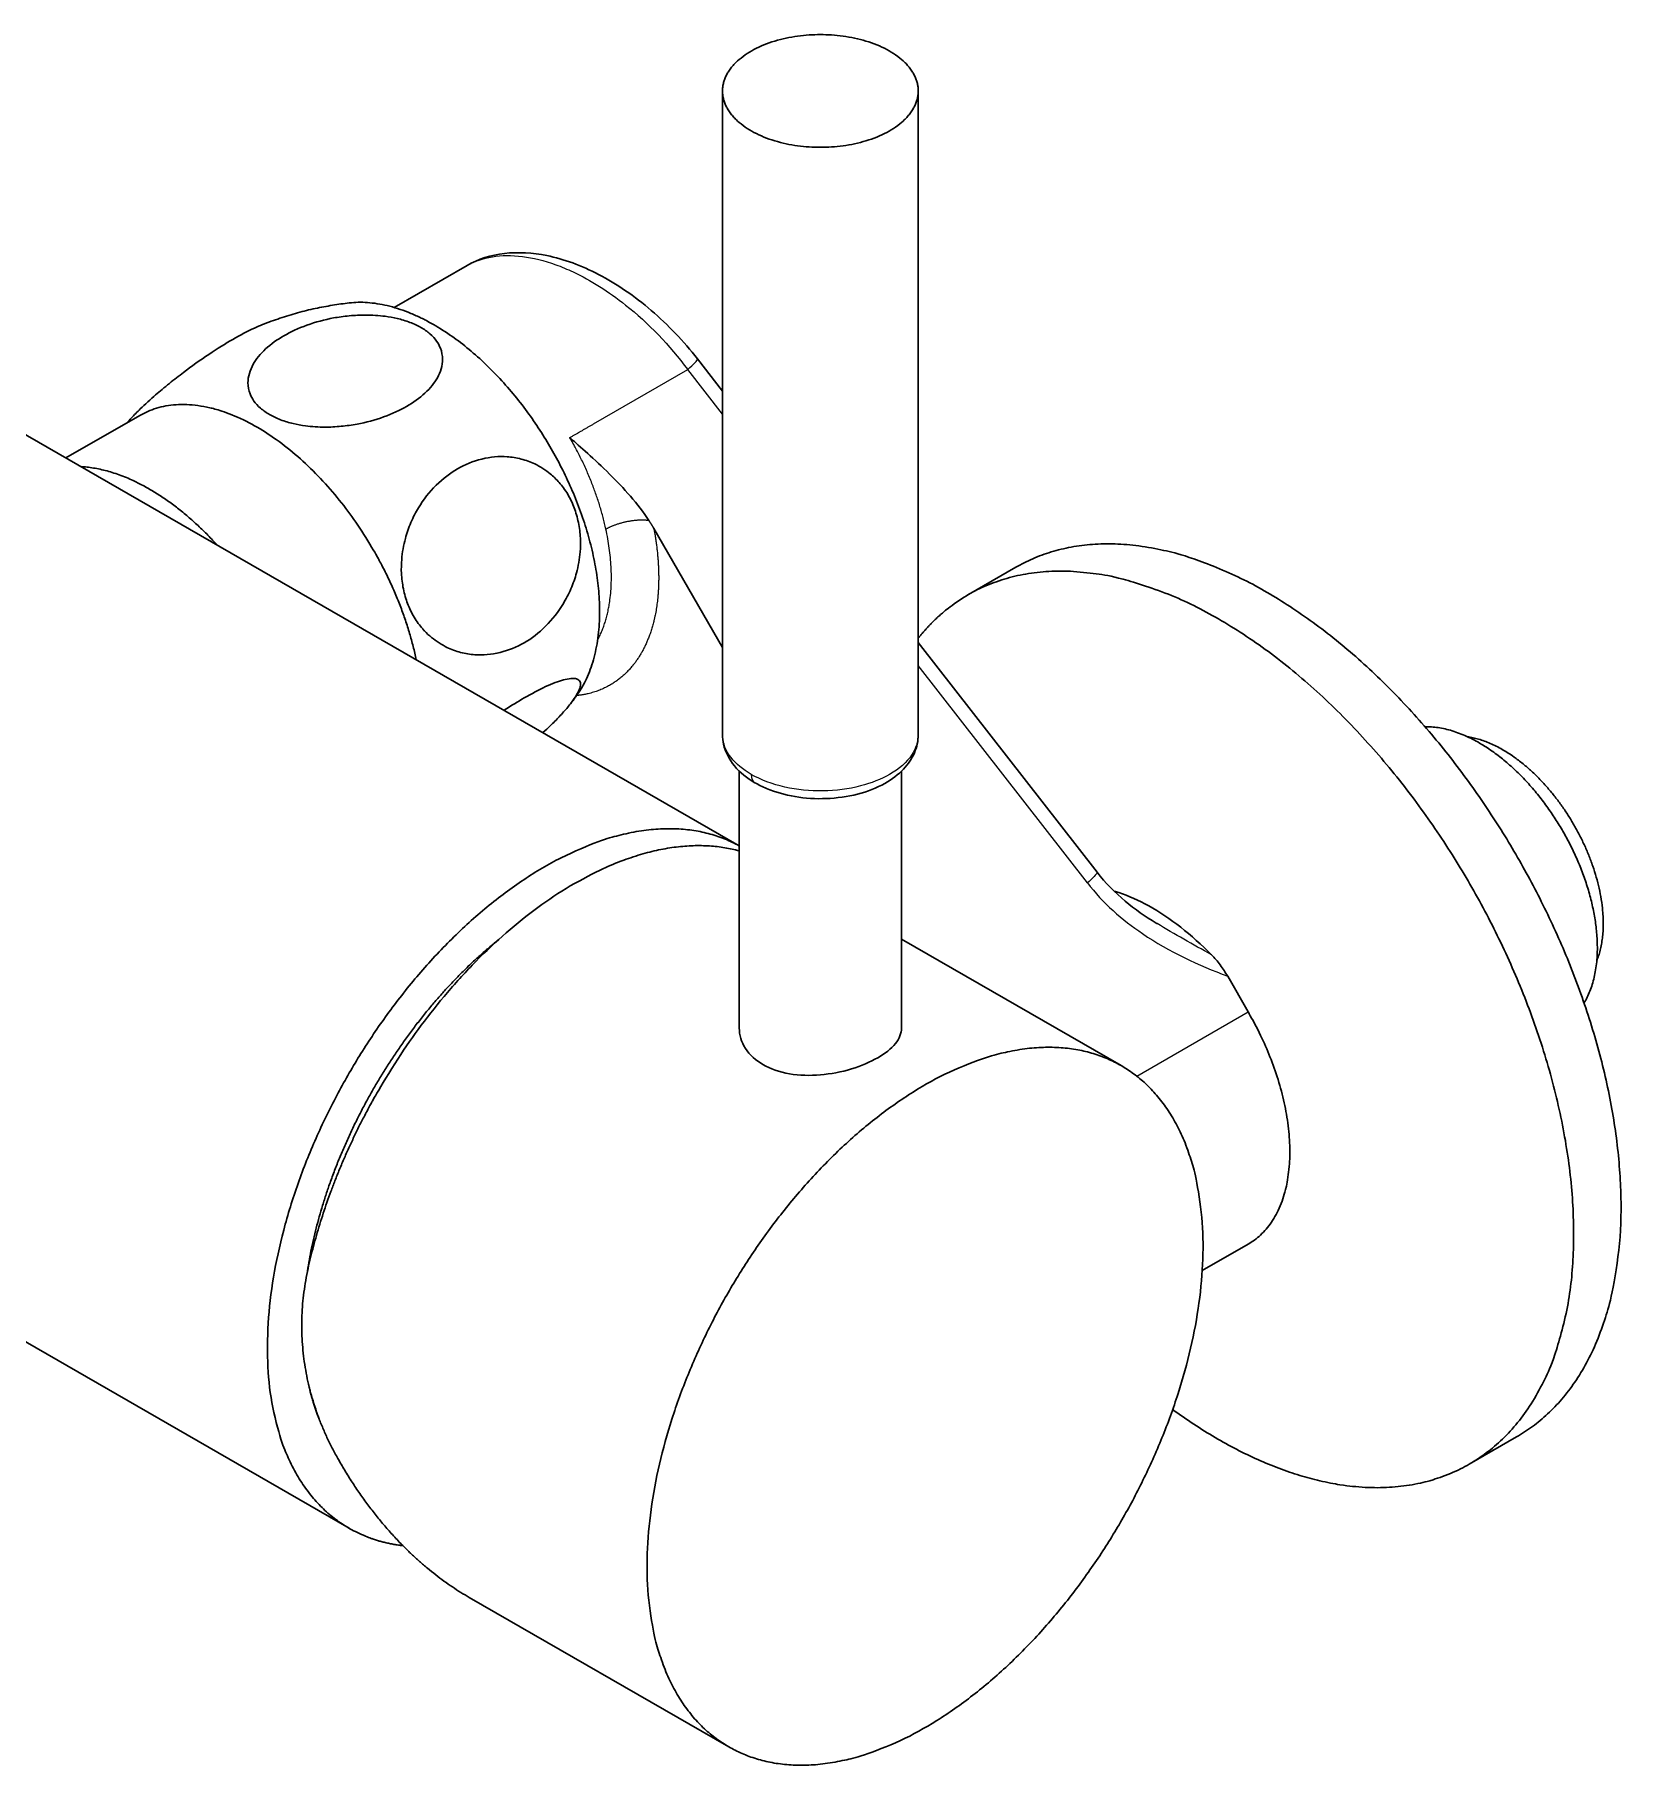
# Model space of a CAD drawing. Header units: millimetres. Extents: x 577 to 7172, y 252 to 2707.
# Drawn here: x 7077.5 to 7172.4, y 1540.9 to 1644.4 of the extents above; entities that cross this region are included whole.
import ezdxf

# ---------------------------------------------------------------- set-up
doc = ezdxf.new("R2010")
doc.units = ezdxf.units.MM
doc.header["$MEASUREMENT"] = 0
doc.layers.add('외형선(ISO)', color=7, linetype='Continuous', lineweight=30)
doc.layers.add('좁은 외형선(ISO)', color=7, linetype='Continuous', lineweight=25)

msp = doc.modelspace()

# ---------------------------------------------------------------- linework, layer by layer
at = {"layer": '외형선(ISO)'}
for p, q in [((7118.63, 1641.01), (7118.63, 1602.53)), ((7130.33, 1641.01), (7130.33, 1602.53)), ((7050.04, 1635.96), (7119.63, 1595.88)), ((6959.13, 1634.07), (7096.31, 1555.08)), ((7103.36, 1630.57), (7099.01, 1628.06)), ((7117.13, 1624.99), (7118.63, 1623.07)), ((7083.79, 1621.61), (7079.37, 1619.07)), ((7118.63, 1607.74), (7114.52, 1614.86)), ((7136.16, 1612.53), (7133.33, 1610.9)), ((7130.33, 1608.04), (7141.02, 1594.31)), ((7119.63, 1600.35), (7119.63, 1584.98)), ((7129.33, 1600.35), (7129.33, 1584.98)), ((7129.33, 1590.3), (7142.46, 1582.74)), ((7148.83, 1588.08), (7150.06, 1585.95)), ((7147.31, 1570.49), (7150.05, 1572.06)), ((7166.1, 1560.54), (7163.27, 1558.91)), ((7103.49, 1550.94), (7119.01, 1542.01))]:
    msp.add_line(p, q, dxfattribs=at)
for centre, radius, start, end in [((7112.23, 1615.33), 5, 265.7816, 265.7844), ((7134.45, 1577.47), 17.71, 43.6162, 43.6309)]:
    msp.add_arc(centre, radius, start, end, dxfattribs=at)
for points, weights, knots in [([(7130.33, 1641.01), (7130.33, 1644.38), (7124.48, 1644.38), (7118.63, 1644.38), (7118.63, 1641.01), (7118.63, 1637.64), (7124.48, 1637.64), (7130.33, 1637.64), (7130.33, 1641.01)], [1, 0.707106781187, 1, 0.707106781187, 1, 0.707106781187, 1, 0.707106781187, 1], [0, 0, 0, 1.570796, 1.570796, 3.141593, 3.141593, 4.712389, 4.712389, 6.283185, 6.283185, 6.283185]), ([(7109.87, 1604.81), (7113.84, 1610.17), (7108.39, 1619.62), (7102.95, 1629.07), (7096.32, 1628.34)], [0.918455114941, 0.756061660301, 1, 0.756061660301, 0.918455114941], [3.404139, 3.404139, 3.404139, 4.712389, 4.712389, 6.020639, 6.020639, 6.020639]), ([(7100.32, 1607), (7099.63, 1610.31), (7097.79, 1613.52), (7090.8, 1625.65), (7083.79, 1621.61)], [0.869230802292, 0.901468980828, 1, 0.707106781187, 1], [4.183964, 4.183964, 4.183964, 4.712389, 4.712389, 6.283185, 6.283185, 6.283185]), ([(7166.1, 1560.54), (7181.13, 1569.19), (7166.16, 1595.19), (7151.19, 1621.19), (7136.16, 1612.53)], [1, 0.707106781187, 1, 0.707106781187, 1], [0, 0, 0, 1.570796, 1.570796, 3.141593, 3.141593, 3.141593]), ([(7145.54, 1562.18), (7155.88, 1554.65), (7163.27, 1558.91), (7178.3, 1567.56), (7163.33, 1593.56), (7148.36, 1619.56), (7133.33, 1610.9), (7131.62, 1609.92), (7130.33, 1608.29)], [0.85708276528, 0.830818726394, 1, 0.707106781187, 1, 0.707106781187, 1, 0.954913428387, 0.923707676193], [2.234268, 2.234268, 2.234268, 3.141593, 3.141593, 4.712389, 4.712389, 6.283185, 6.283185, 6.524986, 6.524986, 6.524986]), ([(7170.14, 1586.49), (7172.51, 1590.42), (7168.87, 1596.75), (7165.22, 1603.08), (7160.63, 1603)], [0.903889457403, 0.767695680892, 1, 0.767695680892, 0.903889457403], [0.32494, 0.32494, 0.32494, 1.570796, 1.570796, 2.816652, 2.816652, 2.816652]), ([(7170.89, 1588.98), (7172.27, 1592.38), (7169.53, 1597.13), (7166.79, 1601.88), (7163.16, 1602.4)], [0.881905512515, 0.789116816158, 1, 0.789116816158, 0.881905512515], [3.581415, 3.581415, 3.581415, 4.712389, 4.712389, 5.843363, 5.843363, 5.843363]), ([(7119.63, 1595.88), (7107.86, 1602.36), (7096.27, 1582.22), (7084.54, 1561.86), (7096.31, 1555.08), (7097.76, 1554.24), (7099.52, 1554.04)], [0.995357599927, 0.709446674385, 1, 0.707106781187, 1, 0.951489125306, 0.919047622058], [3.154142, 3.154142, 3.154142, 4.712389, 4.712389, 6.283185, 6.283185, 6.543351, 6.543351, 6.543351]), ([(7119.63, 1595.58), (7108.11, 1598.71), (7098.03, 1581.2), (7095.04, 1576), (7093.85, 1570.6)], [0.945599831182, 0.737450465858, 1, 0.90427899294, 0.871123525838], [0.162734, 0.162734, 0.162734, 1.570796, 1.570796, 2.084151, 2.084151, 2.084151]), ([(7105.32, 1590.33), (7100.92, 1586.83), (7097.77, 1581.36), (7094.61, 1575.87), (7093.79, 1570.3)], [0.861069030594, 0.88672928539, 1, 0.886511842687, 0.860970834868], [0.963322, 0.963322, 0.963322, 1.570796, 1.570796, 2.179437, 2.179437, 2.179437]), ([(7150.05, 1572.06), (7156.06, 1575.53), (7150.07, 1585.93), (7150.06, 1585.94), (7150.06, 1585.95)], [1, 0.707106781187, 1, 0.999599676071, 0.999200446461], [0, 0, 0, 1.570796, 1.570796, 1.572943, 1.572943, 1.572943]), ([(7150.05, 1572.06), (7156.06, 1575.53), (7150.07, 1585.93), (7150.06, 1585.94), (7150.06, 1585.95)], [1, 0.707106781187, 1, 0.999599676071, 0.999200446461], [0, 0, 0, 1.570796, 1.570796, 1.572943, 1.572943, 1.572943]), ([(7142.46, 1582.74), (7130.69, 1589.51), (7118.96, 1569.15), (7107.24, 1548.79), (7119.01, 1542.01), (7130.78, 1535.23), (7142.51, 1555.59), (7154.24, 1575.96), (7142.46, 1582.74)], [1, 0.707106781187, 1, 0.707106781187, 1, 0.707106781187, 1, 0.707106781187, 1], [0, 0, 0, 1.570796, 1.570796, 3.141593, 3.141593, 4.712389, 4.712389, 6.283185, 6.283185, 6.283185])]:
    msp.add_rational_spline(points, weights, degree=2, knots=knots, dxfattribs=at)
for points, knots in [([(7103.36, 1630.57), (7104.02, 1630.96), (7104.8, 1631.2), (7106.41, 1631.39), (7107.27, 1631.34), (7109.15, 1630.96), (7110.2, 1630.57), (7112.3, 1629.47), (7113.38, 1628.74), (7115.37, 1627.03), (7116.32, 1626.04), (7117.13, 1625)], [0, 0, 0, 0, 0.312032, 0.312032, 0.630895, 0.630895, 1.008628, 1.008628, 1.407908, 1.407908, 1.80764, 1.80764, 1.80764, 1.80764]), ([(7096.32, 1628.34), (7095.99, 1628.3), (7095.65, 1628.25), (7094.97, 1628.14), (7094.63, 1628.08), (7093.93, 1627.93), (7093.58, 1627.84), (7092.88, 1627.65), (7092.53, 1627.54), (7091.82, 1627.3), (7091.47, 1627.18), (7091.12, 1627.04)], [2.1069861, 2.1069861, 2.1069861, 2.1069861, 2.139616, 2.139616, 2.1722459, 2.1722459, 2.2048759, 2.2048759, 2.2375058, 2.2375058, 2.2701357, 2.2701357, 2.2701357, 2.2701357]), ([(7091.12, 1627.04), (7090.97, 1626.98), (7090.81, 1626.91), (7090.24, 1626.65), (7089.79, 1626.41), (7088.93, 1625.91), (7088.43, 1625.6), (7087.41, 1624.92), (7086.88, 1624.55), (7086.14, 1623.98), (7085.85, 1623.76), (7085.41, 1623.41), (7085.27, 1623.29), (7085.13, 1623.17)], [0.6864676, 0.6864676, 0.6864676, 0.6864676, 0.7613075, 0.7613075, 0.9450324, 0.9450324, 1.1287574, 1.1287574, 1.3124824, 1.3124824, 1.4132731, 1.4132731, 1.4651549, 1.4651549, 1.4651549, 1.4651549]), ([(7091.55, 1621.66), (7091.36, 1621.77), (7091.18, 1621.9), (7090.85, 1622.18), (7090.72, 1622.33), (7090.53, 1622.6), (7090.44, 1622.76), (7090.31, 1623.1), (7090.26, 1623.35), (7090.26, 1623.74), (7090.29, 1623.93), (7090.4, 1624.31), (7090.48, 1624.5), (7090.74, 1624.97), (7091, 1625.29), (7091.63, 1625.88), (7092.02, 1626.15), (7092.8, 1626.6), (7093.27, 1626.82), (7094.3, 1627.19), (7094.85, 1627.34), (7095.67, 1627.49), (7095.99, 1627.53), (7096.65, 1627.6), (7096.99, 1627.61), (7097.66, 1627.61), (7098.1, 1627.58), (7098.69, 1627.51), (7098.96, 1627.46), (7099.43, 1627.35), (7099.7, 1627.27), (7100.19, 1627.08), (7100.41, 1626.98), (7100.6, 1626.87), (7100.79, 1626.76), (7100.98, 1626.63), (7101.3, 1626.35), (7101.44, 1626.2), (7101.63, 1625.92), (7101.71, 1625.77), (7101.85, 1625.43), (7101.89, 1625.17), (7101.9, 1624.79), (7101.87, 1624.59), (7101.76, 1624.21), (7101.68, 1624.03), (7101.41, 1623.55), (7101.16, 1623.24), (7100.52, 1622.65), (7100.14, 1622.38), (7099.35, 1621.92), (7098.88, 1621.7), (7097.86, 1621.34), (7097.31, 1621.19), (7096.49, 1621.04), (7096.16, 1620.99), (7095.5, 1620.93), (7095.17, 1620.91), (7094.5, 1620.91), (7094.06, 1620.94), (7093.46, 1621.02), (7093.19, 1621.07), (7092.72, 1621.18), (7092.46, 1621.25), (7091.97, 1621.44), (7091.74, 1621.55), (7091.55, 1621.66)], [-1.718947, -1.718947, -1.718947, -1.718947, -1.638408, -1.638408, -1.557868, -1.557868, -1.486344, -1.486344, -1.375715, -1.375715, -1.28414, -1.28414, -1.192565, -1.192565, -1.026019, -1.026019, -0.859474, -0.859474, -0.692928, -0.692928, -0.526382, -0.526382, -0.434807, -0.434807, -0.343233, -0.343233, -0.232603, -0.232603, -0.161079, -0.161079, -0.08054, -0.08054, 0, 0, 0, 0.08054, 0.08054, 0.161079, 0.161079, 0.232603, 0.232603, 0.343233, 0.343233, 0.434807, 0.434807, 0.526382, 0.526382, 0.692928, 0.692928, 0.859474, 0.859474, 1.026019, 1.026019, 1.192565, 1.192565, 1.28414, 1.28414, 1.375715, 1.375715, 1.486344, 1.486344, 1.557868, 1.557868, 1.638408, 1.638408, 1.718947, 1.718947, 1.718947, 1.718947]), ([(7085.13, 1623.17), (7084.99, 1623.06), (7084.86, 1622.95), (7084.44, 1622.58), (7084.09, 1622.26), (7083.65, 1621.83), (7083.45, 1621.63), (7083.2, 1621.37), (7083.1, 1621.26), (7083.01, 1621.16)], [-2.3149748, -2.3149748, -2.3149748, -2.3149748, -2.266066, -2.266066, -2.1446204, -2.1446204, -2.0662498, -2.0662498, -2.0194045, -2.0194045, -2.0194045, -2.0194045]), ([(7114.23, 1615.32), (7113.58, 1616.33), (7112.72, 1617.27), (7111, 1618.97), (7110.04, 1619.81), (7109.55, 1620.24), (7109.54, 1620.25), (7109.5, 1620.29)], [0, 0, 0, 0, 0.3617282, 0.3617282, 0.7344081, 0.7344081, 0.754556, 0.754556, 0.754556, 0.754556]), ([(7100.81, 1608.73), (7100.77, 1608.77), (7100.74, 1608.81), (7100.53, 1609.05), (7100.35, 1609.29), (7100.04, 1609.81), (7099.91, 1610.09), (7099.7, 1610.63), (7099.61, 1610.93), (7099.49, 1611.55), (7099.45, 1611.87), (7099.42, 1612.43), (7099.43, 1612.74), (7099.48, 1613.4), (7099.57, 1613.87), (7099.75, 1614.56), (7099.87, 1614.89), (7100.14, 1615.53), (7100.3, 1615.83), (7100.74, 1616.57), (7101.1, 1617.04), (7101.92, 1617.84), (7102.36, 1618.17), (7103.23, 1618.67), (7103.73, 1618.88), (7104.75, 1619.13), (7105.27, 1619.18), (7106.02, 1619.12), (7106.31, 1619.08), (7106.88, 1618.93), (7107.16, 1618.83), (7107.72, 1618.56), (7108.06, 1618.34), (7108.51, 1617.97), (7108.71, 1617.78), (7109.04, 1617.4), (7109.22, 1617.16), (7109.53, 1616.64), (7109.66, 1616.36), (7109.76, 1616.09), (7109.86, 1615.82), (7109.95, 1615.52), (7110.08, 1614.89), (7110.12, 1614.57), (7110.15, 1614.02), (7110.14, 1613.71), (7110.09, 1613.05), (7110, 1612.58), (7109.82, 1611.89), (7109.7, 1611.55), (7109.43, 1610.92), (7109.27, 1610.62), (7108.83, 1609.88), (7108.46, 1609.41), (7107.65, 1608.61), (7107.21, 1608.27), (7106.34, 1607.77), (7105.84, 1607.57), (7104.82, 1607.31), (7104.3, 1607.27), (7103.55, 1607.32), (7103.26, 1607.37), (7102.69, 1607.51), (7102.41, 1607.62), (7101.85, 1607.89), (7101.51, 1608.11), (7101.1, 1608.45), (7100.94, 1608.59), (7100.81, 1608.73)], [-2.082951, -2.082951, -2.082951, -2.082951, -2.06625, -2.06625, -1.978157, -1.978157, -1.890065, -1.890065, -1.801972, -1.801972, -1.71388, -1.71388, -1.635509, -1.635509, -1.514064, -1.514064, -1.413273, -1.413273, -1.312482, -1.312482, -1.128757, -1.128757, -0.945032, -0.945032, -0.761307, -0.761307, -0.577582, -0.577582, -0.476792, -0.476792, -0.376001, -0.376001, -0.254555, -0.254555, -0.176185, -0.176185, -0.088092, -0.088092, 0, 0, 0, 0.088092, 0.088092, 0.176185, 0.176185, 0.254555, 0.254555, 0.376001, 0.376001, 0.476792, 0.476792, 0.577582, 0.577582, 0.761307, 0.761307, 0.945032, 0.945032, 1.128757, 1.128757, 1.312482, 1.312482, 1.413273, 1.413273, 1.514064, 1.514064, 1.635509, 1.635509, 1.697178, 1.697178, 1.697178, 1.697178]), ([(7105.57, 1603.98), (7106, 1604.26), (7106.41, 1604.51), (7107.21, 1604.97), (7107.65, 1605.21), (7108.46, 1605.58), (7108.83, 1605.72), (7109.27, 1605.84), (7109.43, 1605.87), (7109.7, 1605.89), (7109.82, 1605.89), (7110, 1605.83), (7110.09, 1605.76), (7110.14, 1605.62), (7110.15, 1605.53), (7110.12, 1605.36), (7110.08, 1605.24), (7109.95, 1604.98), (7109.86, 1604.83), (7109.76, 1604.68), (7109.66, 1604.53), (7109.53, 1604.35), (7109.22, 1603.98), (7109.04, 1603.78), (7108.71, 1603.43), (7108.51, 1603.23), (7108.2, 1602.93), (7108.05, 1602.79), (7107.89, 1602.65)], [2.680166, 2.680166, 2.680166, 2.680166, 2.835097, 2.835097, 3.018822, 3.018822, 3.202547, 3.202547, 3.303338, 3.303338, 3.404129, 3.404129, 3.525574, 3.525574, 3.603945, 3.603945, 3.692037, 3.692037, 3.78013, 3.78013, 3.78013, 3.868222, 3.868222, 3.956315, 3.956315, 4.034685, 4.034685, 4.094819, 4.094819, 4.094819, 4.094819]), ([(7109.52, 1604.35), (7109.54, 1604.38), (7109.57, 1604.41), (7109.62, 1604.47), (7109.64, 1604.5), (7109.69, 1604.56), (7109.71, 1604.59), (7109.76, 1604.66), (7109.78, 1604.69), (7109.83, 1604.75), (7109.85, 1604.78), (7109.87, 1604.81)], [5.7244822, 5.7244822, 5.7244822, 5.7244822, 5.72821139, 5.72821139, 5.73194058, 5.73194058, 5.73566977, 5.73566977, 5.73939896, 5.73939896, 5.74312815, 5.74312815, 5.74312815, 5.74312815]), ([(7120.57, 1599.65), (7120.09, 1599.92), (7119.67, 1600.26), (7119.03, 1601.04), (7118.8, 1601.49), (7118.65, 1602.15), (7118.63, 1602.34), (7118.63, 1602.53)], [0.0000394, 0.0000394, 0.0000394, 0.0000394, 0.1925644, 0.1925644, 0.3805167, 0.3805167, 0.4550507, 0.4550507, 0.4550507, 0.4550507]), ([(7130.33, 1602.53), (7130.33, 1602.16), (7130.25, 1601.78), (7129.95, 1601.09), (7129.73, 1600.76), (7129.14, 1600.14), (7128.76, 1599.85), (7127.85, 1599.34), (7127.29, 1599.12), (7126.11, 1598.82), (7125.47, 1598.73), (7124.21, 1598.68), (7123.57, 1598.72), (7122.37, 1598.92), (7121.79, 1599.09), (7121.02, 1599.41), (7120.79, 1599.52), (7120.57, 1599.65)], [0, 0, 0, 0, 0.145737, 0.145737, 0.294623, 0.294623, 0.463795, 0.463795, 0.653903, 0.653903, 0.845971, 0.845971, 1.033603, 1.033603, 1.219814, 1.219814, 1.306697, 1.306697, 1.306697, 1.306697]), ([(7141.02, 1594.3), (7141.52, 1593.65), (7142.1, 1593.08), (7143.29, 1592.08), (7143.91, 1591.65), (7144.55, 1591.26)], [0.0009614, 0.0009614, 0.0009614, 0.0009614, 0.2469282, 0.2469282, 0.4859617, 0.4859617, 0.4859617, 0.4859617]), ([(7142.05, 1593.16), (7142.14, 1593.13), (7142.23, 1593.11), (7142.91, 1592.89), (7143.51, 1592.62), (7145.39, 1591.57), (7146.67, 1590.57), (7147.87, 1589.36)], [-0.8360709, -0.8360709, -0.8360709, -0.8360709, -0.7973809, -0.7973809, -0.542197, -0.542197, -0.0000688, -0.0000688, -0.0000688, -0.0000688]), ([(7148.83, 1588.08), (7148.69, 1588.31), (7148.54, 1588.54), (7148.22, 1588.97), (7148.05, 1589.18), (7147.87, 1589.36)], [0, 0, 0, 0, 0.0814912, 0.0814912, 0.1628885, 0.1628885, 0.1628885, 0.1628885]), ([(7121.05, 1582.8), (7120.62, 1583.05), (7120.25, 1583.38), (7119.75, 1584.15), (7119.63, 1584.58), (7119.63, 1584.98)], [0.0000001, 0.0000001, 0.0000001, 0.0000001, 0.1832667, 0.1832667, 0.3665333, 0.3665333, 0.3665333, 0.3665333]), ([(7129.33, 1584.98), (7129.33, 1584.68), (7129.21, 1584.36), (7128.72, 1583.75), (7128.34, 1583.46), (7127.91, 1583.21), (7127.91, 1583.21), (7127.91, 1583.21)], [-1.0995533, -1.0995533, -1.0995533, -1.0995533, -0.9162983, -0.9162983, -0.7330433, -0.7330433, -0.7330417, -0.7330417, -0.7330417, -0.7330417]), ([(7127.91, 1583.21), (7127.48, 1582.96), (7126.93, 1582.72), (7125.74, 1582.36), (7125.09, 1582.24), (7123.87, 1582.13), (7123.23, 1582.15), (7122.03, 1582.35), (7121.48, 1582.55), (7121.05, 1582.8)], [2.1991316, 2.1991316, 2.1991316, 2.1991316, 2.382385, 2.382385, 2.56564, 2.56564, 2.7489067, 2.7489067, 2.9321734, 2.9321734, 2.9321734, 2.9321734]), ([(7093.85, 1570.6), (7093.8, 1570.37), (7093.75, 1570.13), (7093.71, 1569.9), (7093.67, 1569.66), (7093.64, 1569.43), (7093.61, 1569.19), (7093.58, 1568.96), (7093.55, 1568.73), (7093.53, 1568.49), (7093.51, 1568.26), (7093.5, 1568.03), (7093.49, 1567.79), (7093.48, 1567.56), (7093.47, 1567.33), (7093.48, 1567.1), (7093.48, 1566.87), (7093.48, 1566.64), (7093.5, 1566.41), (7093.51, 1566.18), (7093.52, 1565.95), (7093.55, 1565.72), (7093.57, 1565.49), (7093.6, 1565.26), (7093.63, 1565.04), (7093.66, 1564.81), (7093.7, 1564.58), (7093.74, 1564.36), (7093.78, 1564.13), (7093.83, 1563.91), (7093.88, 1563.69), (7093.93, 1563.46), (7093.99, 1563.24), (7094.05, 1563.02), (7094.12, 1562.8), (7094.18, 1562.58), (7094.25, 1562.36), (7094.33, 1562.14), (7094.4, 1561.92), (7094.48, 1561.71), (7094.56, 1561.49), (7094.65, 1561.28), (7094.74, 1561.06), (7094.83, 1560.85), (7094.92, 1560.64), (7095.02, 1560.42), (7095.12, 1560.21), (7095.23, 1560), (7095.34, 1559.8), (7095.44, 1559.59), (7095.56, 1559.38), (7095.67, 1559.18)], [0, 0, 0, 0, 0.782932, 0.782932, 0.782932, 1.561101, 1.561101, 1.561101, 2.335223, 2.335223, 2.335223, 3.105982, 3.105982, 3.105982, 3.874033, 3.874033, 3.874033, 4.640001, 4.640001, 4.640001, 5.404481, 5.404481, 5.404481, 6.168032, 6.168032, 6.168032, 6.931183, 6.931183, 6.931183, 7.694422, 7.694422, 7.694422, 8.458203, 8.458203, 8.458203, 9.222937, 9.222937, 9.222937, 9.988995, 9.988995, 9.988995, 10.756707, 10.756707, 10.756707, 11.526356, 11.526356, 11.526356, 12.298185, 12.298185, 12.298185, 13.072391, 13.072391, 13.072391, 13.072391])]:
    msp.add_open_spline(points, degree=3, knots=knots, dxfattribs=at)
for points, weights in [([(7088.43, 1613.85), (7084.35, 1618.34), (7080.26, 1618.55)], [0.892943979189, 0.813791713854, 0.893689651398]), ([(7114.52, 1614.86), (7114.39, 1615.09), (7114.23, 1615.32)], [0.956712980711, 0.954504427612, 0.952343157628]), ([(7093.89, 1563.66), (7094.12, 1562.57), (7094.52, 1561.61)], [0.863612660344, 0.870742656494, 0.882926383815]), ([(7095.67, 1559.18), (7098.83, 1553.63), (7103.49, 1550.94)], [0.861461922374, 0.839499994663, 0.878526159579])]:
    msp.add_rational_spline(points, weights, degree=2, dxfattribs=at)
for points in [[(7118.63, 1602.53), (7118.63, 1602.53), (7118.63, 1602.53), (7118.63, 1602.53)], [(7120.44, 1600.09), (7120.44, 1600.09), (7120.44, 1600.09), (7120.44, 1600.09)], [(7128.52, 1600.09), (7128.52, 1600.09), (7128.52, 1600.09), (7128.52, 1600.09)], [(7141.02, 1594.31), (7141.02, 1594.31), (7141.02, 1594.31), (7141.02, 1594.3)], [(7144.61, 1591.23), (7144.59, 1591.24), (7144.57, 1591.25), (7144.55, 1591.26)]]:
    msp.add_open_spline(points, degree=3, dxfattribs=at)
at = {"layer": '좁은 외형선(ISO)'}
for p, q in [((7110.92, 1621.1), (7116.55, 1624.35)), ((7118.63, 1621.68), (7116.55, 1624.35)), ((7140.44, 1593.66), (7130.33, 1606.65)), ((7118.63, 1602.53), (7118.63, 1602.53)), ((7143.39, 1582.11), (7150.06, 1585.95))]:
    msp.add_line(p, q, dxfattribs=at)
for points, knots in [([(7103.36, 1630.57), (7103.81, 1630.83), (7104.31, 1631.01), (7104.87, 1631.1), (7105.98, 1631.28), (7107.29, 1631.12), (7108.66, 1630.62), (7109.01, 1630.5), (7109.35, 1630.35), (7109.7, 1630.19)], [0.0019117, 0.0019117, 0.0019117, 0.0019117, 0.2243995, 0.2243995, 0.2243995, 0.6731984, 0.6731984, 0.6731984, 0.785417, 0.785417, 0.785417, 0.785417]), ([(7109.7, 1630.19), (7110.75, 1629.69), (7113.23, 1628.13), (7115.48, 1625.8), (7116.55, 1624.35)], [0.785417, 0.785417, 0.785417, 0.785417, 1.1219974, 1.5707963, 1.5707963, 1.5707963, 1.5707963]), ([(7116.55, 1624.35), (7116.92, 1624.68), (7117.16, 1624.93), (7117.13, 1624.99), (7117.13, 1625)], [-0.0000229, -0.0000229, -0.0000229, -0.0000229, 0.5714286, 0.6115807, 0.6115807, 0.6115807, 0.6115807]), ([(7109.5, 1620.29), (7109.55, 1620.32), (7109.61, 1620.35), (7109.66, 1620.38), (7109.71, 1620.41), (7109.76, 1620.44), (7109.82, 1620.47), (7109.87, 1620.5), (7109.92, 1620.53), (7109.97, 1620.56), (7110.03, 1620.59), (7110.08, 1620.62), (7110.13, 1620.65), (7110.18, 1620.68), (7110.24, 1620.71), (7110.29, 1620.74), (7110.34, 1620.77), (7110.39, 1620.8), (7110.45, 1620.83), (7110.5, 1620.86), (7110.55, 1620.89), (7110.6, 1620.92), (7110.65, 1620.95), (7110.71, 1620.98), (7110.76, 1621.01), (7110.81, 1621.04), (7110.86, 1621.07), (7110.92, 1621.1)], [0, 0, 0, 0, 0.222223, 0.222223, 0.222223, 0.444445, 0.444445, 0.444445, 0.666667, 0.666667, 0.666667, 0.88889, 0.88889, 0.88889, 1.111112, 1.111112, 1.111112, 1.333334, 1.333334, 1.333334, 1.555556, 1.555556, 1.555556, 1.777778, 1.777778, 1.777778, 2.000001, 2.000001, 2.000001, 2.000001]), ([(7120.35, 1600.15), (7119.84, 1600.44), (7118.99, 1601.15), (7118.64, 1602.03), (7118.63, 1602.5), (7118.63, 1602.53)], [0, 0, 0, 0, 1.58381, 3.299468, 3.410929, 3.410929, 3.410929, 3.410929]), ([(7130.33, 1602.53), (7130.33, 1602.11), (7130.05, 1601.23), (7128.79, 1600.13), (7126.88, 1599.37), (7124.63, 1599.07), (7122.27, 1599.31), (7120.92, 1599.82), (7120.35, 1600.15)], [17.059556, 17.059556, 17.059556, 17.059556, 18.671436, 20.471404, 22.055214, 23.770872, 25.495238, 27.295206, 27.295206, 27.295206, 27.295206]), ([(7141.02, 1594.3), (7141.03, 1594.29), (7141, 1594.19), (7140.72, 1593.9), (7140.44, 1593.66)], [0.3913108, 0.3913108, 0.3913108, 0.3913108, 0.5714286, 1, 1, 1, 1]), ([(7140.44, 1593.66), (7141.37, 1592.46), (7142.52, 1591.46), (7143.74, 1590.63), (7145.35, 1589.53), (7147.09, 1588.75), (7148.83, 1588.08)], [-1.046367, -1.046367, -1.046367, -1.046367, -0.588366, -0.588366, -0.588366, 0.022303, 0.022303, 0.022303, 0.022303])]:
    msp.add_open_spline(points, degree=3, knots=knots, dxfattribs=at)
for points, weights, degree, knots in [([(7111.66, 1614.81), (7111.06, 1617.59), (7109.51, 1620.27), (7109.51, 1620.28), (7109.5, 1620.29)], [0.870565235646, 0.90346658552, 1, 0.999590552046, 0.999182248862], 2, [1.0530843, 1.0530843, 1.0530843, 1.5707963, 1.5707963, 1.5729922, 1.5729922, 1.5729922]), ([(7114.23, 1615.32), (7113.63, 1615.41), (7112.85, 1615.24), (7112.16, 1615.09), (7111.66, 1614.81)], [0.853782785101, 0.85934942785, 1, 0.872115201543, 0.855906062513], 2, [0.816483, 0.816483, 0.816483, 1.570796, 1.570796, 2.256647, 2.256647, 2.256647]), ([(7114.52, 1614.86), (7114.85, 1613.14), (7114.9, 1611.51), (7114.68, 1610.09), (7114.5, 1608.96), (7113.83, 1607.09), (7112.08, 1605.39), (7110.64, 1604.93), (7109.91, 1604.86)], [1, 1.00000002328, 1.00000004656, 1.00000006984, 1.00000006984, 1.00000006984, 1.00000006984, 1.00000006984, 1.00000006984], 3, [-36.399769, -36.399769, -36.399769, -36.399769, -30.630196, -30.630196, -30.630196, -26.057872, -21.985043, -18.390635, -18.390635, -18.390635, -18.390635]), ([(7105.32, 1590.33), (7100.92, 1586.83), (7097.77, 1581.36), (7094.61, 1575.87), (7093.79, 1570.3)], [0.861069030594, 0.88672928539, 1, 0.886511842687, 0.860970834868], 2, [0.963322, 0.963322, 0.963322, 1.570796, 1.570796, 2.179437, 2.179437, 2.179437])]:
    msp.add_rational_spline(points, weights, degree=degree, knots=knots, dxfattribs=at)
for points, weights in [([(7111.16, 1608.17), (7112.54, 1610.72), (7111.66, 1614.81)], [0.896948445592, 0.826383003189, 0.870565235646]), ([(7120.35, 1600.15), (7120.35, 1599.78), (7120.57, 1599.65)], [0.853554188502, 0.85321174219, 0.99984041474]), ([(7093.89, 1563.66), (7094.12, 1562.57), (7094.52, 1561.61)], [0.863612660344, 0.870742656494, 0.882926383815])]:
    msp.add_rational_spline(points, weights, degree=2, dxfattribs=at)
msp.add_open_spline([(7147.87, 1589.36), (7146.75, 1589.99), (7145.65, 1590.6), (7144.61, 1591.23)], degree=3, dxfattribs=at)

doc.saveas('drawing.dxf')
